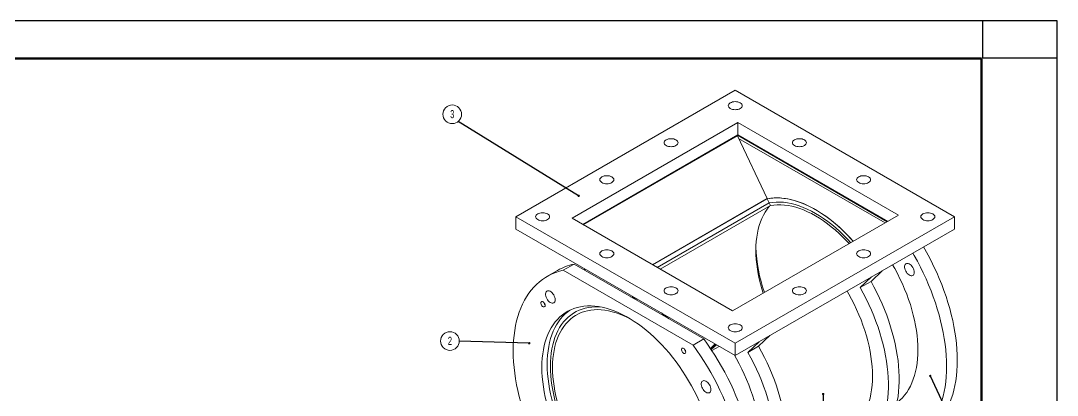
# Model space of a CAD drawing. Header units: millimetres. Extents: x -673 to 1427, y -743 to 742.
# Drawn here: x 57 to 1427, y 247 to 742 of the extents above; entities that cross this region are included whole.
import ezdxf

# ---------------------------------------------------------------- set-up
doc = ezdxf.new("R2010")
doc.units = ezdxf.units.MM
doc.header["$LTSCALE"] = 12
doc.header["$MEASUREMENT"] = 0
doc.linetypes.add('SLD-Solid', pattern=[0])
doc.layers.get('0').update_dxf_attribs({"color": 6})
doc.layers.add('Frame', color=7, linetype='Continuous')
doc.layers.add('Frame-title', color=6, linetype='Continuous')
doc.styles.add('SLDTEXTSTYLE2', font='TXT', dxfattribs={"width": 0.7})
doc.styles.get("Standard").update_dxf_attribs({"font": 'romans.shx'})
doc.dimstyles.new('ISO-25', dxfattribs={"dimtxt": 2.5, "dimasz": 2.5, "dimexe": 1.25, "dimexo": 0.625, "dimtad": 1, "dimtxsty": 'Standard', "dimcen": 2.5, "dimadec": 0, "dimazin": 0, "dimtfac": 1, "dimtmove": 0, "dimatfit": 3, "dimfxl": 0, "dimarcsym": 0})

# ---------------------------------------------------------------- blocks, each defined once
blk = doc.blocks.new('SW_NOTE_36')
at = {"color": 0, "linetype": 'SLD-Solid', "lineweight": 0}
blk.add_circle((-2.47, -0.04), 2.47, dxfattribs=at)
at = {"color": 0, "linetype": 'Continuous', "lineweight": 0, "insert": (-2.47, 1.07), "char_height": 2.12, "attachment_point": 2, "style": 'SLDTEXTSTYLE2'}
blk.add_mtext('3', dxfattribs=at)
blk = doc.blocks.new('SW_NOTE_37')
at = {"color": 0, "linetype": 'SLD-Solid', "lineweight": 0}
blk.add_circle((-2.47, 0.07), 2.47, dxfattribs=at)
at = {"color": 0, "linetype": 'Continuous', "lineweight": 0, "insert": (-2.47, 1.18), "char_height": 2.12, "attachment_point": 2, "style": 'SLDTEXTSTYLE2'}
blk.add_mtext('2', dxfattribs=at)

msp = doc.modelspace()

# ---------------------------------------------------------------- linework, layer by layer
at = {"color": 7, "linetype": 'SLD-Solid', "lineweight": 15}
for p, q in [((711.897, 482.954), (1001.811, 650.318)), ((1001.811, 650.318), (1291.725, 482.954)), ((786.144, 480.913), (1005.347, 607.456)), ((1005.347, 607.456), (1217.479, 484.995)), ((1005.347, 591.125), (1005.347, 607.456)), ((800.288, 472.748), (1005.347, 591.125)), ((1002.376, 589.25), (800.427, 472.667)), ((1004.635, 589.911), (800.984, 472.346)), ((1004.64, 590.717), (1001.811, 589.084)), ((1001.811, 589.084), (1002.376, 589.25)), ((1002.376, 589.25), (1004.635, 589.911)), ((1004.635, 589.911), (1043.995, 506.873)), ((1005.347, 591.125), (1004.64, 590.717)), ((1202.627, 476.421), (1004.64, 590.717)), ((1005.347, 591.125), (1203.334, 476.83)), ((1199.799, 474.789), (1006.238, 586.529)), ((1043.995, 506.873), (892.584, 419.466)), ((892.81, 419.336), (1044.092, 506.669)), ((898.761, 415.9), (1046.649, 501.274)), ((902.729, 413.61), (1048.354, 497.677)), ((1044.092, 506.669), (1046.649, 501.274)), ((1046.649, 501.274), (1048.354, 497.677)), ((1001.811, 315.59), (711.897, 482.954)), ((711.897, 466.623), (711.897, 482.954)), ((998.276, 358.452), (786.144, 480.913)), ((1217.479, 484.995), (998.276, 358.452)), ((1291.725, 482.954), (1001.811, 315.59)), ((1291.725, 466.623), (1291.725, 482.954)), ((1001.811, 299.26), (711.897, 466.623)), ((1291.725, 466.623), (1001.811, 299.26)), ((767.041, 411.956), (752.899, 403.792)), ((774.603, 412.051), (788.745, 420.215)), ((774.603, 412.051), (946.177, 313.004)), ((788.745, 420.215), (960.319, 321.168)), ((803.489, 411.704), (802.155, 414.519)), ((1181.262, 397.271), (1196.037, 411.384)), ((1167.119, 389.107), (1181.895, 403.22)), ((1167.119, 389.107), (1181.262, 397.271)), ((960.319, 321.168), (946.177, 313.004)), ((1001.811, 299.26), (1001.811, 315.59)), ((1018.627, 303.384), (1033.402, 317.497)), ((1032.769, 311.548), (1047.545, 325.661)), ((975.193, 314.626), (969.024, 308.734)), ((976.239, 314.022), (969.677, 307.755)), ((970.111, 307.1), (976.937, 313.619)), ((980.753, 311.416), (970.983, 305.776)), ((1018.627, 303.384), (1032.769, 311.548))]:
    msp.add_line(p, q, dxfattribs=at)
at = {"color": 7, "linetype": 'SLD-Solid', "lineweight": 15, "flags": 128}
for points in [[(995.27, 626.132), (994.12, 626.941), (993.265, 627.864), (992.739, 628.866), (992.561, 629.908), (992.739, 630.949), (993.265, 631.951), (994.12, 632.874), (995.27, 633.683), (996.672, 634.347), (998.271, 634.841), (1000.007, 635.145), (1001.811, 635.247), (1003.616, 635.145), (1005.351, 634.841), (1006.95, 634.347), (1008.352, 633.683), (1009.502, 632.874), (1010.357, 631.951), (1010.883, 630.949), (1011.061, 629.908), (1010.883, 628.866), (1010.357, 627.864), (1009.502, 626.941), (1008.352, 626.132), (1006.95, 625.468), (1005.351, 624.974), (1003.616, 624.67), (1001.811, 624.568), (1000.007, 624.67), (998.271, 624.974), (996.672, 625.468), (995.27, 626.132)], [(910.418, 577.147), (909.267, 577.956), (908.412, 578.88), (907.886, 579.881), (907.708, 580.923), (907.886, 581.965), (908.412, 582.967), (909.267, 583.89), (910.418, 584.699), (911.819, 585.363), (913.419, 585.856), (915.154, 586.16), (916.958, 586.263), (918.763, 586.16), (920.498, 585.856), (922.097, 585.363), (923.499, 584.699), (924.649, 583.89), (925.504, 582.967), (926.031, 581.965), (926.208, 580.923), (926.031, 579.881), (925.504, 578.88), (924.649, 577.956), (923.499, 577.147), (922.097, 576.483), (920.498, 575.99), (918.763, 575.686), (916.958, 575.583), (915.154, 575.686), (913.419, 575.99), (911.819, 576.483), (910.418, 577.147)], [(1080.123, 577.147), (1078.973, 577.956), (1078.118, 578.88), (1077.592, 579.881), (1077.414, 580.923), (1077.592, 581.965), (1078.118, 582.967), (1078.973, 583.89), (1080.123, 584.699), (1081.525, 585.363), (1083.124, 585.856), (1084.859, 586.16), (1086.664, 586.263), (1088.469, 586.16), (1090.204, 585.856), (1091.803, 585.363), (1093.205, 584.699), (1094.355, 583.89), (1095.21, 582.967), (1095.736, 581.965), (1095.914, 580.923), (1095.736, 579.881), (1095.21, 578.88), (1094.355, 577.956), (1093.205, 577.147), (1091.803, 576.483), (1090.204, 575.99), (1088.469, 575.686), (1086.664, 575.583), (1084.859, 575.686), (1083.124, 575.99), (1081.525, 576.483), (1080.123, 577.147)], [(838.646, 535.714), (839.797, 534.905), (840.651, 533.982), (841.178, 532.98), (841.356, 531.939), (841.178, 530.897), (840.651, 529.895), (839.797, 528.972), (838.646, 528.163), (837.245, 527.499), (835.645, 527.005), (833.91, 526.701), (832.106, 526.599), (830.301, 526.701), (828.566, 527.005), (826.966, 527.499), (825.565, 528.163), (824.414, 528.972), (823.56, 529.895), (823.033, 530.897), (822.856, 531.939), (823.033, 532.98), (823.56, 533.982), (824.414, 534.905), (825.565, 535.714), (826.966, 536.379), (828.566, 536.872), (830.301, 537.176), (832.106, 537.278), (833.91, 537.176), (835.645, 536.872), (837.245, 536.379), (838.646, 535.714)], [(1164.976, 528.163), (1163.826, 528.972), (1162.971, 529.895), (1162.445, 530.897), (1162.267, 531.939), (1162.445, 532.98), (1162.971, 533.982), (1163.826, 534.905), (1164.976, 535.714), (1166.378, 536.379), (1167.977, 536.872), (1169.712, 537.176), (1171.517, 537.278), (1173.321, 537.176), (1175.057, 536.872), (1176.656, 536.379), (1178.058, 535.714), (1179.208, 534.905), (1180.063, 533.982), (1180.589, 532.98), (1180.767, 531.939), (1180.589, 530.897), (1180.063, 529.895), (1179.208, 528.972), (1178.058, 528.163), (1176.656, 527.499), (1175.057, 527.005), (1173.321, 526.701), (1171.517, 526.599), (1169.712, 526.701), (1167.977, 527.005), (1166.378, 527.499), (1164.976, 528.163)], [(1043.389, 506.524), (1047.113, 507.195), (1051.699, 507.705), (1056.407, 507.894), (1061.228, 507.76), (1066.151, 507.304), (1071.165, 506.528), (1076.259, 505.432), (1081.423, 504.019), (1086.644, 502.293), (1091.911, 500.256), (1097.214, 497.914), (1102.54, 495.271), (1107.877, 492.334), (1113.215, 489.109), (1118.54, 485.602), (1123.843, 481.822), (1129.111, 477.777), (1134.332, 473.475), (1139.495, 468.926), (1144.589, 464.141), (1149.604, 459.128), (1154.526, 453.9), (1157.627, 450.443)], [(1157.627, 450.443), (1157.591, 450.484), (1152.663, 455.916), (1147.634, 461.134), (1142.515, 466.126), (1137.319, 470.88), (1132.057, 475.386), (1126.74, 479.633), (1121.381, 483.613), (1115.992, 487.317), (1110.584, 490.735), (1105.17, 493.86), (1099.763, 496.685), (1094.373, 499.205), (1089.014, 501.412), (1083.697, 503.303), (1078.435, 504.873), (1073.239, 506.118), (1068.121, 507.036), (1063.092, 507.624), (1058.163, 507.882), (1053.347, 507.808), (1048.653, 507.404), (1044.092, 506.669)], [(1047.103, 496.956), (1046.553, 496.313), (1043.821, 492.812), (1041.305, 489.039), (1039.011, 485.005), (1036.943, 480.717), (1035.108, 476.187), (1033.508, 471.425), (1032.148, 466.442), (1031.031, 461.249), (1030.159, 455.859), (1029.535, 450.285), (1029.16, 444.538), (1029.035, 438.634), (1029.16, 432.585), (1029.535, 426.406), (1030.159, 420.111), (1031.031, 413.715), (1032.148, 407.232), (1033.508, 400.679), (1035.108, 394.069), (1036.943, 387.42), (1038.677, 381.775)], [(1154.443, 448.605), (1150.059, 453.369), (1145.013, 458.536), (1139.876, 463.467), (1134.662, 468.147), (1129.384, 472.567), (1124.053, 476.716), (1118.683, 480.583), (1113.286, 484.159), (1107.877, 487.435), (1102.468, 490.404), (1097.072, 493.058), (1091.702, 495.392), (1086.371, 497.398), (1081.092, 499.073), (1075.878, 500.412), (1070.741, 501.412), (1065.695, 502.071), (1060.751, 502.387), (1055.92, 502.36), (1051.216, 501.988), (1046.649, 501.274)], [(1154.443, 448.605), (1150.059, 453.369), (1145.013, 458.536), (1139.876, 463.467), (1134.662, 468.147), (1129.384, 472.567), (1124.053, 476.716), (1118.683, 480.583), (1113.286, 484.159), (1107.877, 487.435), (1102.468, 490.404), (1097.072, 493.058), (1091.702, 495.392), (1086.371, 497.398), (1081.092, 499.073), (1075.878, 500.412), (1070.741, 501.412), (1065.695, 502.071), (1060.751, 502.387), (1055.92, 502.36), (1051.216, 501.988), (1046.649, 501.274)], [(1152.311, 447.375), (1148.878, 451.08), (1143.972, 456.099), (1138.979, 460.886), (1133.91, 465.432), (1128.779, 469.725), (1123.598, 473.754), (1118.379, 477.511), (1113.134, 480.985), (1107.877, 484.169), (1102.62, 487.055), (1097.375, 489.636), (1092.156, 491.905), (1086.975, 493.858), (1081.844, 495.489), (1076.776, 496.795), (1071.783, 497.773), (1066.876, 498.419), (1062.069, 498.733), (1057.372, 498.714), (1052.796, 498.362), (1048.354, 497.677)], [(753.793, 486.73), (754.944, 485.921), (755.799, 484.998), (756.325, 483.996), (756.503, 482.954), (756.325, 481.912), (755.799, 480.911), (754.944, 479.987), (753.793, 479.178), (752.392, 478.514), (750.793, 478.021), (749.057, 477.717), (747.253, 477.614), (745.448, 477.717), (743.713, 478.021), (742.114, 478.514), (740.712, 479.178), (739.562, 479.987), (738.707, 480.911), (738.18, 481.912), (738.003, 482.954), (738.18, 483.996), (738.707, 484.998), (739.562, 485.921), (740.712, 486.73), (742.114, 487.394), (743.713, 487.887), (745.448, 488.191), (747.253, 488.294), (749.057, 488.191), (750.793, 487.887), (752.392, 487.394), (753.793, 486.73)], [(1249.829, 479.178), (1248.678, 479.987), (1247.824, 480.911), (1247.297, 481.912), (1247.12, 482.954), (1247.297, 483.996), (1247.824, 484.998), (1248.678, 485.921), (1249.829, 486.73), (1251.231, 487.394), (1252.83, 487.887), (1254.565, 488.191), (1256.37, 488.294), (1258.174, 488.191), (1259.909, 487.887), (1261.509, 487.394), (1262.91, 486.73), (1264.061, 485.921), (1264.915, 484.998), (1265.442, 483.996), (1265.62, 482.954), (1265.442, 481.912), (1264.915, 480.911), (1264.061, 479.987), (1262.91, 479.178), (1261.509, 478.514), (1259.909, 478.021), (1258.174, 477.717), (1256.37, 477.614), (1254.565, 477.717), (1252.83, 478.021), (1251.231, 478.514), (1249.829, 479.178)], [(838.646, 437.745), (839.797, 436.936), (840.651, 436.013), (841.178, 435.011), (841.356, 433.97), (841.178, 432.928), (840.651, 431.926), (839.797, 431.003), (838.646, 430.194), (837.245, 429.53), (835.645, 429.036), (833.91, 428.732), (832.106, 428.63), (830.301, 428.732), (828.566, 429.036), (826.966, 429.53), (825.565, 430.194), (824.414, 431.003), (823.56, 431.926), (823.033, 432.928), (822.856, 433.97), (823.033, 435.011), (823.56, 436.013), (824.414, 436.936), (825.565, 437.745), (826.966, 438.41), (828.566, 438.903), (830.301, 439.207), (832.106, 439.309), (833.91, 439.207), (835.645, 438.903), (837.245, 438.41), (838.646, 437.745)], [(1178.058, 437.745), (1179.208, 436.936), (1180.063, 436.013), (1180.589, 435.011), (1180.767, 433.97), (1180.589, 432.928), (1180.063, 431.926), (1179.208, 431.003), (1178.058, 430.194), (1176.656, 429.53), (1175.057, 429.036), (1173.321, 428.732), (1171.517, 428.63), (1169.712, 428.732), (1167.977, 429.036), (1166.378, 429.53), (1164.976, 430.194), (1163.826, 431.003), (1162.971, 431.926), (1162.445, 432.928), (1162.267, 433.97), (1162.445, 435.011), (1162.971, 436.013), (1163.826, 436.936), (1164.976, 437.745), (1166.378, 438.41), (1167.977, 438.903), (1169.712, 439.207), (1171.517, 439.309), (1173.321, 439.207), (1175.057, 438.903), (1176.656, 438.41), (1178.058, 437.745)], [(1250.724, 194.673), (1252.492, 195.728), (1256.68, 198.515), (1260.681, 201.6), (1264.49, 204.98), (1268.101, 208.647), (1271.507, 212.596), (1274.703, 216.821), (1277.684, 221.314), (1280.445, 226.069), (1282.981, 231.077), (1285.288, 236.331), (1287.363, 241.821), (1289.201, 247.539), (1290.801, 253.475), (1292.159, 259.62), (1293.273, 265.963), (1294.141, 272.494), (1294.763, 279.203), (1295.136, 286.079), (1295.26, 293.109), (1295.136, 300.284), (1294.763, 307.59), (1294.141, 315.016), (1293.273, 322.55), (1292.159, 330.18), (1290.801, 337.893), (1289.201, 345.676), (1287.363, 353.516), (1285.288, 361.402), (1282.981, 369.319), (1280.445, 377.255), (1277.684, 385.197), (1274.703, 393.132), (1271.507, 401.047), (1268.101, 408.929), (1264.49, 416.765), (1260.681, 424.543), (1256.68, 432.248), (1252.492, 439.87), (1250.729, 442.957)], [(1214.877, 178.249), (1219.885, 179.485), (1224.744, 181.037), (1229.446, 182.903), (1233.984, 185.08), (1238.35, 187.564), (1242.537, 190.351), (1246.539, 193.436), (1250.348, 196.816), (1253.959, 200.483), (1257.365, 204.432), (1260.561, 208.657), (1263.542, 213.15), (1266.303, 217.905), (1268.839, 222.913), (1271.146, 228.167), (1273.221, 233.657), (1275.059, 239.375), (1276.659, 245.311), (1278.017, 251.456), (1279.131, 257.799), (1279.999, 264.33), (1280.621, 271.039), (1280.994, 277.915), (1281.118, 284.945), (1280.994, 292.12), (1280.621, 299.426), (1279.999, 306.852), (1279.131, 314.386), (1278.017, 322.016), (1276.659, 329.728), (1275.059, 337.511), (1273.221, 345.352), (1271.146, 353.238), (1268.839, 361.155), (1266.303, 369.091), (1263.542, 377.033), (1260.561, 384.968), (1257.365, 392.883), (1253.959, 400.765), (1250.348, 408.601), (1246.539, 416.379), (1242.537, 424.084), (1238.35, 431.706), (1236.587, 434.793)], [(774.603, 412.051), (769.595, 410.816), (764.737, 409.264), (760.034, 407.398), (755.496, 405.221), (751.13, 402.737), (746.943, 399.95), (742.941, 396.864), (739.132, 393.485), (735.521, 389.818), (732.115, 385.869), (728.919, 381.644), (725.938, 377.15), (723.177, 372.396), (720.641, 367.387), (718.334, 362.134), (716.26, 356.644), (714.421, 350.926), (712.821, 344.99), (711.463, 338.845), (710.349, 332.502), (709.481, 325.97), (708.86, 319.261), (708.486, 312.386), (708.362, 305.355), (708.486, 298.181), (708.86, 290.875), (709.481, 283.449), (710.349, 275.914), (711.463, 268.285), (712.821, 260.572), (714.421, 252.789), (716.26, 244.949), (718.334, 237.063), (720.641, 229.146), (723.177, 221.21), (725.938, 213.267), (728.919, 205.332), (732.115, 197.417), (735.521, 189.535), (739.132, 181.699), (742.941, 173.922), (746.943, 166.216), (751.13, 158.595), (755.496, 151.07), (760.034, 143.654), (764.737, 136.359), (769.595, 129.197), (774.603, 122.179)], [(1243.288, 306.784), (1243.163, 313.038), (1242.786, 319.422), (1242.16, 325.924), (1241.285, 332.529), (1240.164, 339.222), (1238.798, 345.989), (1237.192, 352.814), (1235.347, 359.683), (1233.269, 366.581), (1230.963, 373.492), (1228.432, 380.402), (1225.682, 387.294), (1222.721, 394.155), (1219.554, 400.968), (1216.187, 407.72), (1212.63, 414.394), (1209.835, 419.349)], [(1238.373, 409.346), (1238.242, 410.9), (1237.857, 412.541), (1237.232, 414.202), (1236.393, 415.815), (1235.375, 417.313), (1234.219, 418.635), (1232.972, 419.727), (1231.686, 420.545), (1230.414, 421.055), (1229.206, 421.235), (1228.113, 421.08), (1227.18, 420.594), (1226.444, 419.798), (1225.937, 418.725), (1225.677, 417.418), (1225.677, 415.931), (1225.937, 414.325), (1226.444, 412.665), (1227.18, 411.02), (1228.113, 409.457), (1229.206, 408.04), (1230.414, 406.826), (1231.686, 405.866), (1232.972, 405.199), (1234.219, 404.852), (1235.375, 404.84), (1236.393, 405.162), (1237.232, 405.806), (1237.857, 406.745), (1238.242, 407.942), (1238.373, 409.346)], [(763.835, 373.055), (763.705, 374.61), (763.32, 376.251), (762.695, 377.912), (761.856, 379.524), (760.838, 381.022), (759.682, 382.344), (758.435, 383.437), (757.149, 384.254), (755.876, 384.764), (754.669, 384.945), (753.576, 384.789), (752.643, 384.303), (751.907, 383.507), (751.399, 382.434), (751.14, 381.127), (751.14, 379.64), (751.399, 378.034), (751.907, 376.375), (752.643, 374.73), (753.576, 373.166), (754.669, 371.749), (755.876, 370.535), (757.149, 369.576), (758.435, 368.908), (759.682, 368.562), (760.838, 368.549), (761.856, 368.871), (762.695, 369.515), (763.32, 370.455), (763.705, 371.651), (763.835, 373.055)], [(923.499, 388.761), (924.649, 387.952), (925.504, 387.029), (926.031, 386.027), (926.208, 384.985), (926.031, 383.943), (925.504, 382.942), (924.649, 382.018), (923.499, 381.209), (922.097, 380.545), (920.498, 380.052), (918.763, 379.748), (916.958, 379.645), (915.154, 379.748), (913.419, 380.052), (911.819, 380.545), (910.418, 381.209), (909.267, 382.018), (908.412, 382.942), (907.886, 383.943), (907.708, 384.985), (907.886, 386.027), (908.412, 387.029), (909.267, 387.952), (910.418, 388.761), (911.819, 389.425), (913.419, 389.919), (915.154, 390.222), (916.958, 390.325), (918.763, 390.222), (920.498, 389.919), (922.097, 389.425), (923.499, 388.761)], [(1080.123, 381.209), (1078.973, 382.018), (1078.118, 382.942), (1077.592, 383.943), (1077.414, 384.985), (1077.592, 386.027), (1078.118, 387.029), (1078.973, 387.952), (1080.123, 388.761), (1081.525, 389.425), (1083.124, 389.919), (1084.859, 390.222), (1086.664, 390.325), (1088.469, 390.222), (1090.204, 389.919), (1091.803, 389.425), (1093.205, 388.761), (1094.355, 387.952), (1095.21, 387.029), (1095.736, 386.027), (1095.914, 384.985), (1095.736, 383.943), (1095.21, 382.942), (1094.355, 382.018), (1093.205, 381.209), (1091.803, 380.545), (1090.204, 380.052), (1088.469, 379.748), (1086.664, 379.645), (1084.859, 379.748), (1083.124, 380.052), (1081.525, 380.545), (1080.123, 381.209)], [(1149.731, 384.652), (1152.003, 380.641), (1155.62, 373.916), (1159.043, 367.111), (1162.264, 360.241), (1165.277, 353.321), (1168.073, 346.366), (1170.648, 339.393), (1172.995, 332.417), (1175.11, 325.454), (1176.986, 318.518), (1178.621, 311.626), (1180.01, 304.793), (1181.151, 298.035), (1182.04, 291.366), (1182.676, 284.802), (1183.058, 278.357), (1183.184, 272.045), (1183.054, 265.881), (1182.669, 259.879), (1182.03, 254.052), (1181.137, 248.412), (1179.993, 242.973), (1178.601, 237.748), (1176.963, 232.746), (1175.083, 227.981), (1172.966, 223.461), (1170.615, 219.199), (1168.037, 215.202), (1165.238, 211.481), (1162.223, 208.042), (1158.999, 204.895), (1155.573, 202.046), (1151.954, 199.501), (1149.73, 198.145)], [(1167.119, 173.614), (1171.079, 176.351), (1174.845, 179.393), (1178.412, 182.735), (1181.773, 186.369), (1184.921, 190.289), (1187.85, 194.488), (1190.554, 198.958), (1193.03, 203.69), (1195.271, 208.676), (1197.274, 213.905), (1199.035, 219.369), (1200.551, 225.057), (1201.818, 230.957), (1202.835, 237.06), (1203.6, 243.353), (1204.11, 249.825), (1204.365, 256.463), (1204.365, 263.255), (1204.11, 270.188), (1203.6, 277.249), (1202.835, 284.425), (1201.818, 291.701), (1200.551, 299.066), (1199.035, 306.503), (1197.274, 314), (1195.271, 321.542), (1193.03, 329.116), (1190.554, 336.706), (1187.85, 344.299), (1184.921, 351.879), (1181.773, 359.434), (1178.412, 366.948), (1174.845, 374.408), (1171.079, 381.799), (1167.119, 389.107)], [(1181.262, 181.778), (1185.221, 184.515), (1188.988, 187.557), (1192.554, 190.899), (1195.915, 194.533), (1199.063, 198.453), (1201.992, 202.652), (1204.696, 207.122), (1207.172, 211.854), (1209.413, 216.84), (1211.416, 222.069), (1213.177, 227.533), (1214.693, 233.221), (1215.96, 239.122), (1216.977, 245.224), (1217.742, 251.517), (1218.252, 257.989), (1218.507, 264.627), (1218.507, 271.419), (1218.252, 278.352), (1217.742, 285.413), (1216.977, 292.589), (1215.96, 299.866), (1214.693, 307.23), (1213.177, 314.667), (1211.416, 322.164), (1209.413, 329.707), (1207.172, 337.28), (1204.696, 344.87), (1201.992, 352.463), (1199.063, 360.044), (1195.915, 367.598), (1192.554, 375.112), (1188.988, 382.572), (1185.221, 389.963), (1181.262, 397.271)], [(750.543, 365.502), (750.417, 366.537), (750.051, 367.625), (749.478, 368.67), (748.747, 369.578), (747.926, 370.27), (747.085, 370.682), (746.3, 370.78), (745.641, 370.553), (745.166, 370.023), (744.917, 369.236), (744.917, 368.262), (745.166, 367.189), (745.641, 366.11), (746.3, 365.122), (747.085, 364.314), (747.926, 363.756), (748.747, 363.498), (749.478, 363.563), (750.051, 363.946), (750.417, 364.612), (750.543, 365.502)], [(974.588, 151.667), (974.462, 157.92), (974.086, 164.305), (973.46, 170.807), (972.585, 177.411), (971.463, 184.105), (970.098, 190.871), (968.491, 197.697), (966.647, 204.566), (964.569, 211.463), (962.262, 218.375), (959.731, 225.284), (956.982, 232.177), (954.02, 239.037), (950.853, 245.851), (947.487, 252.602), (943.929, 259.276), (940.188, 265.859), (936.271, 272.336), (932.187, 278.692), (927.946, 284.914), (923.556, 290.988), (919.027, 296.9), (914.37, 302.639), (909.593, 308.19), (904.709, 313.542), (899.727, 318.683), (894.659, 323.602), (889.515, 328.288), (884.307, 332.731), (879.047, 336.92), (873.746, 340.848), (868.415, 344.504), (863.067, 347.881), (857.713, 350.972), (852.364, 353.77), (847.034, 356.268), (841.732, 358.462), (836.472, 360.346), (831.264, 361.916), (826.121, 363.168), (821.052, 364.101), (816.071, 364.712), (811.186, 364.999), (806.41, 364.962), (801.752, 364.602), (797.223, 363.918), (792.834, 362.912), (788.592, 361.588), (784.509, 359.946), (780.592, 357.992), (776.851, 355.729), (773.293, 353.162), (769.927, 350.297), (766.759, 347.141), (763.798, 343.7), (761.048, 339.981), (758.518, 335.994), (756.211, 331.746), (754.133, 327.247), (752.288, 322.508), (750.682, 317.537), (749.316, 312.347), (748.195, 306.949), (747.32, 301.354), (746.694, 295.575), (746.318, 289.625), (746.192, 283.517), (746.318, 277.263), (746.694, 270.878), (747.32, 264.376), (748.195, 257.772), (749.316, 251.079), (750.682, 244.312), (752.288, 237.487), (754.133, 230.617), (756.211, 223.72), (758.518, 216.808), (761.048, 209.899), (763.798, 203.006), (766.759, 196.146), (769.927, 189.332), (773.293, 182.581), (776.851, 175.907), (780.592, 169.324), (784.509, 162.848), (788.592, 156.491), (792.834, 150.269), (797.223, 144.195), (801.752, 138.283), (806.41, 132.545), (811.186, 126.993), (816.071, 121.641), (821.052, 116.5), (826.121, 111.581), (831.264, 106.895), (836.472, 102.452), (841.732, 98.263), (847.034, 94.335), (852.364, 90.679), (857.713, 87.302), (863.067, 84.211), (868.415, 81.413), (873.746, 78.915), (879.047, 76.721), (884.307, 74.838), (889.515, 73.268), (894.659, 72.015), (899.727, 71.082), (904.709, 70.471), (909.593, 70.184), (914.37, 70.221), (919.027, 70.581), (923.556, 71.265), (927.946, 72.271), (932.187, 73.596), (936.271, 75.237), (940.188, 77.191), (943.929, 79.454), (947.487, 82.021), (950.853, 84.886), (954.02, 88.042), (956.982, 91.483), (959.731, 95.202), (962.262, 99.189), (964.569, 103.437), (966.647, 107.936), (968.491, 112.675), (970.098, 117.646), (971.463, 122.836), (972.585, 128.234), (973.46, 133.829), (974.086, 139.608), (974.462, 145.558), (974.588, 151.667)], [(783.259, 359.365), (780.364, 357.244), (776.998, 354.379), (773.83, 351.223), (770.869, 347.782), (768.12, 344.063), (765.589, 340.076), (763.282, 335.828), (761.204, 331.33), (759.359, 326.59), (757.753, 321.619), (756.387, 316.429), (755.266, 311.031), (754.391, 305.436), (753.765, 299.658), (753.389, 293.707), (753.263, 287.599), (753.389, 281.345), (753.765, 274.96), (754.391, 268.458), (755.266, 261.854), (756.387, 255.161), (757.753, 248.394), (759.359, 241.569), (761.204, 234.699), (763.282, 227.802), (765.589, 220.89), (768.12, 213.981), (770.869, 207.088), (773.83, 200.228), (776.998, 193.414), (780.364, 186.663), (783.922, 179.989), (787.663, 173.406), (791.58, 166.93), (795.663, 160.573), (799.905, 154.351), (804.295, 148.277), (808.823, 142.365), (813.481, 136.627), (818.257, 131.075), (823.142, 125.723), (828.124, 120.582), (833.192, 115.663), (838.336, 110.977), (843.543, 106.534), (848.804, 102.345), (854.105, 98.418), (859.435, 94.761), (864.784, 91.384), (870.138, 88.293), (875.486, 85.495), (880.817, 82.997), (886.118, 80.803), (891.378, 78.92), (896.586, 77.35), (901.73, 76.097), (906.798, 75.164), (911.78, 74.553), (916.665, 74.266), (921.441, 74.303), (926.098, 74.663), (930.627, 75.347), (935.017, 76.353), (939.258, 77.678), (943.342, 79.319), (944.591, 79.9)], [(825.868, 363.222), (821.784, 363.54), (817.077, 363.617), (812.483, 363.373), (808.015, 362.807), (803.681, 361.922), (799.491, 360.718), (795.456, 359.2), (791.583, 357.371), (787.883, 355.234), (784.362, 352.794), (781.03, 350.058), (777.894, 347.03), (774.961, 343.719), (772.237, 340.131), (769.729, 336.275), (767.442, 332.159), (765.382, 327.793), (763.553, 323.187), (761.96, 318.35), (760.605, 313.295), (759.493, 308.032), (758.625, 302.573), (758.004, 296.931), (757.63, 291.119), (757.506, 285.149), (757.63, 279.036), (758.004, 272.792), (758.625, 266.433), (759.493, 259.973), (760.605, 253.425), (761.96, 246.806), (763.553, 240.13), (765.382, 233.412), (767.442, 226.667), (769.729, 219.911), (772.237, 213.159), (774.961, 206.426), (777.894, 199.728), (781.03, 193.08), (784.362, 186.496), (787.883, 179.992), (791.583, 173.583), (795.456, 167.282), (799.491, 161.105), (803.681, 155.065), (808.015, 149.175), (812.483, 143.45), (817.077, 137.903), (821.784, 132.544), (826.595, 127.388), (831.498, 122.446), (836.483, 117.728), (841.538, 113.246), (846.652, 109.009), (851.813, 105.027), (857.009, 101.31), (862.229, 97.866), (867.461, 94.702), (872.693, 91.825), (877.913, 89.243), (883.109, 86.96), (888.27, 84.983), (893.384, 83.316), (898.439, 81.962), (903.424, 80.924), (908.327, 80.205), (913.138, 79.807), (917.845, 79.73), (922.438, 79.975), (926.907, 80.54), (931.241, 81.426), (935.431, 82.629), (939.466, 84.147), (943.339, 85.976), (947.039, 88.113), (950.559, 90.553), (953.891, 93.289), (957.028, 96.317), (959.961, 99.628), (962.685, 103.216), (965.193, 107.072), (967.48, 111.188), (969.239, 114.87)], [(825.804, 363.229), (821.784, 363.54), (817.077, 363.617), (812.483, 363.373), (808.015, 362.807), (803.681, 361.922), (799.491, 360.718), (795.456, 359.2), (791.583, 357.371), (787.883, 355.234), (784.362, 352.794), (781.03, 350.058), (777.894, 347.03), (774.961, 343.719), (772.237, 340.131), (769.729, 336.275), (767.442, 332.159), (765.382, 327.793), (763.553, 323.187), (761.96, 318.35), (760.605, 313.295), (759.493, 308.032), (758.625, 302.573), (758.004, 296.931), (757.63, 291.119), (757.506, 285.149), (757.63, 279.036), (758.004, 272.792), (758.625, 266.433), (759.493, 259.973), (760.605, 253.425), (761.96, 246.806), (763.553, 240.13), (765.382, 233.412), (767.442, 226.667), (769.729, 219.911), (772.237, 213.159), (774.961, 206.426), (777.894, 199.728), (781.03, 193.08), (784.362, 186.496), (787.883, 179.992), (791.583, 173.583), (795.456, 167.282), (799.491, 161.105), (803.681, 155.065), (808.015, 149.175), (812.483, 143.45), (817.077, 137.903), (821.784, 132.544), (826.595, 127.388), (831.498, 122.446), (836.483, 117.728), (841.538, 113.246), (846.652, 109.009), (851.813, 105.027), (857.009, 101.31), (862.229, 97.866), (867.461, 94.702), (872.693, 91.825), (877.913, 89.243), (883.109, 86.96), (888.27, 84.983), (893.384, 83.316), (898.439, 81.962), (903.424, 80.924), (908.327, 80.205), (913.138, 79.807), (917.845, 79.73), (922.438, 79.975), (926.907, 80.54), (931.241, 81.426), (935.431, 82.629), (939.466, 84.147), (943.339, 85.976), (947.039, 88.113), (950.559, 90.553), (953.891, 93.289), (957.028, 96.317), (959.961, 99.628), (962.685, 103.216), (965.193, 107.072), (967.48, 111.188), (969.239, 114.87)], [(864, 347.313), (859.701, 349.534), (854.548, 351.932), (849.425, 354.025), (844.345, 355.81), (839.318, 357.281), (834.357, 358.435), (829.473, 359.27), (824.678, 359.784), (819.983, 359.975), (815.399, 359.843), (810.937, 359.389), (806.606, 358.612), (802.418, 357.516), (798.381, 356.103), (794.506, 354.376), (790.801, 352.338), (787.275, 349.996), (783.937, 347.354), (780.794, 344.418), (777.853, 341.196), (775.121, 337.694), (772.605, 333.922), (770.31, 329.887), (768.243, 325.6), (766.407, 321.07), (764.807, 316.307), (763.447, 311.324), (762.33, 306.132), (761.458, 300.742), (760.834, 295.167), (760.459, 289.421), (760.334, 283.517), (760.459, 277.468), (760.834, 271.288), (761.458, 264.993), (762.33, 258.597), (763.447, 252.115), (764.807, 245.561), (766.407, 238.952), (768.243, 232.302), (770.31, 225.628), (772.605, 218.944), (775.121, 212.266), (777.853, 205.611), (780.794, 198.993), (783.937, 192.428), (787.275, 185.931), (790.801, 179.518), (794.506, 173.204), (798.381, 167.002), (802.418, 160.928), (806.606, 154.996), (810.937, 149.22), (815.399, 143.613), (819.983, 138.189), (824.678, 132.959), (829.473, 127.936), (834.357, 123.133), (839.318, 118.559), (844.345, 114.227), (849.425, 110.145), (854.548, 106.324), (859.701, 102.772), (864.872, 99.498), (870.049, 96.509), (875.221, 93.813), (880.374, 91.415), (885.496, 89.322), (890.577, 87.537), (895.604, 86.066), (900.565, 84.912), (905.449, 84.077), (910.243, 83.563), (914.938, 83.372), (919.523, 83.504), (923.985, 83.959), (928.316, 84.735), (932.504, 85.831), (936.541, 87.244), (940.416, 88.972), (944.121, 91.009), (947.646, 93.351), (950.985, 95.993), (954.128, 98.929), (957.069, 102.151), (959.801, 105.653), (962.317, 109.425), (964.611, 113.46), (966.679, 117.747), (968.515, 122.277), (970.115, 127.04), (971.475, 132.023), (972.592, 137.216), (973.463, 142.605), (974.087, 148.18), (974.462, 153.926), (974.531, 155.846)], [(1008.352, 339.776), (1009.502, 338.967), (1010.357, 338.044), (1010.883, 337.042), (1011.061, 336.001), (1010.883, 334.959), (1010.357, 333.957), (1009.502, 333.034), (1008.352, 332.225), (1006.95, 331.561), (1005.351, 331.067), (1003.616, 330.763), (1001.811, 330.661), (1000.007, 330.763), (998.271, 331.067), (996.672, 331.561), (995.27, 332.225), (994.12, 333.034), (993.265, 333.957), (992.739, 334.959), (992.561, 336.001), (992.739, 337.042), (993.265, 338.044), (994.12, 338.967), (995.27, 339.776), (996.672, 340.441), (998.271, 340.934), (1000.007, 341.238), (1001.811, 341.341), (1003.616, 341.238), (1005.351, 340.934), (1006.95, 340.441), (1008.352, 339.776)], [(982.023, 39.555), (983.792, 40.61), (987.979, 43.397), (991.98, 46.483), (995.79, 49.862), (999.4, 53.529), (1002.807, 57.479), (1006.003, 61.703), (1008.984, 66.197), (1011.744, 70.952), (1014.28, 75.96), (1016.588, 81.213), (1018.662, 86.703), (1020.501, 92.421), (1022.1, 98.357), (1023.458, 104.502), (1024.572, 110.845), (1025.441, 117.377), (1026.062, 124.086), (1026.435, 130.961), (1026.56, 137.992), (1026.435, 145.166), (1026.062, 152.472), (1025.441, 159.899), (1024.572, 167.433), (1023.458, 175.062), (1022.1, 182.775), (1020.501, 190.558), (1018.662, 198.399), (1016.588, 206.284), (1014.28, 214.201), (1011.744, 222.138), (1008.984, 230.08), (1006.003, 238.015), (1002.807, 245.93), (999.4, 253.812), (995.79, 261.648), (991.98, 269.425), (987.979, 277.131), (983.792, 284.753), (979.425, 292.278), (974.887, 299.694), (970.185, 306.989), (965.326, 314.151), (960.319, 321.168)], [(936.391, 303.831), (936.265, 304.866), (935.899, 305.954), (935.326, 306.999), (934.596, 307.908), (933.774, 308.599), (932.933, 309.011), (932.148, 309.109), (931.489, 308.882), (931.014, 308.352), (930.765, 307.565), (930.765, 306.591), (931.014, 305.518), (931.489, 304.439), (932.148, 303.452), (932.933, 302.643), (933.774, 302.085), (934.596, 301.827), (935.326, 301.892), (935.899, 302.275), (936.265, 302.941), (936.391, 303.831)], [(946.177, 23.132), (951.184, 24.368), (956.043, 25.92), (960.745, 27.785), (965.283, 29.962), (969.649, 32.446), (973.837, 35.233), (977.838, 38.319), (981.648, 41.698), (985.258, 45.365), (988.664, 49.315), (991.861, 53.539), (994.841, 58.033), (997.602, 62.788), (1000.138, 67.796), (1002.445, 73.049), (1004.52, 78.539), (1006.359, 84.257), (1007.958, 90.193), (1009.316, 96.338), (1010.43, 102.681), (1011.299, 109.213), (1011.92, 115.922), (1012.293, 122.797), (1012.418, 129.828), (1012.293, 137.002), (1011.92, 144.308), (1011.299, 151.735), (1010.43, 159.269), (1009.316, 166.898), (1007.958, 174.611), (1006.359, 182.394), (1004.52, 190.235), (1002.445, 198.12), (1000.138, 206.037), (997.602, 213.974), (994.841, 221.916), (991.861, 229.851), (988.664, 237.766), (985.258, 245.648), (981.648, 253.484), (977.838, 261.261), (973.837, 268.967), (969.649, 276.588), (965.283, 284.113), (960.745, 291.53), (956.043, 298.825), (951.184, 305.987), (946.177, 313.004)], [(1019.192, 88.256), (1022.586, 90.628), (1026.353, 93.67), (1029.92, 97.012), (1033.28, 100.646), (1036.428, 104.566), (1039.357, 108.765), (1042.062, 113.235), (1044.537, 117.967), (1046.779, 122.953), (1048.782, 128.183), (1050.543, 133.646), (1052.058, 139.334), (1053.326, 145.235), (1054.343, 151.337), (1055.107, 157.63), (1055.617, 164.102), (1055.873, 170.74), (1055.873, 177.532), (1055.617, 184.465), (1055.107, 191.526), (1054.343, 198.702), (1053.326, 205.979), (1052.058, 213.343), (1050.543, 220.78), (1048.782, 228.277), (1046.779, 235.82), (1044.537, 243.393), (1042.062, 250.983), (1039.357, 258.576), (1036.428, 266.157), (1033.28, 273.711), (1029.92, 281.225), (1026.353, 288.685), (1022.586, 296.076), (1018.627, 303.384)], [(1032.769, 96.056), (1036.728, 98.793), (1040.495, 101.835), (1044.062, 105.176), (1047.423, 108.81), (1050.57, 112.73), (1053.499, 116.929), (1056.204, 121.399), (1058.679, 126.131), (1060.921, 131.117), (1062.924, 136.347), (1064.685, 141.81), (1066.201, 147.498), (1067.468, 153.399), (1068.485, 159.501), (1069.249, 165.794), (1069.76, 172.266), (1070.015, 178.904), (1070.015, 185.696), (1069.76, 192.629), (1069.249, 199.69), (1068.485, 206.866), (1067.468, 214.143), (1066.201, 221.507), (1064.685, 228.944), (1062.924, 236.441), (1060.921, 243.984), (1058.679, 251.557), (1056.204, 259.147), (1053.499, 266.74), (1050.57, 274.321), (1047.423, 281.875), (1044.062, 289.389), (1040.495, 296.849), (1036.728, 304.24), (1032.769, 311.548)], [(1215.448, 236.569), (1216.187, 237.139), (1219.554, 240.003), (1222.721, 243.16), (1225.682, 246.601), (1228.432, 250.319), (1230.963, 254.307), (1233.269, 258.555), (1235.347, 263.053), (1237.192, 267.793), (1238.798, 272.763), (1240.164, 277.953), (1241.285, 283.352), (1242.16, 288.946), (1242.786, 294.725), (1243.163, 300.675), (1243.288, 306.784)], [(1000.662, 299.923), (1003.511, 294.918), (1007.128, 288.193), (1010.551, 281.388), (1013.772, 274.518), (1016.784, 267.598), (1019.581, 260.643), (1022.156, 253.67), (1024.503, 246.694), (1026.617, 239.731), (1028.494, 232.795), (1030.128, 225.903), (1031.518, 219.071), (1032.658, 212.312), (1033.548, 205.643), (1034.184, 199.079), (1034.565, 192.634), (1034.692, 186.322), (1034.562, 180.158), (1034.177, 174.156), (1033.537, 168.329), (1032.645, 162.689), (1031.501, 157.251), (1030.108, 152.025), (1028.47, 147.023), (1026.59, 142.258), (1026.519, 142.092)], [(969.672, 254.228), (969.542, 255.783), (969.156, 257.424), (968.531, 259.085), (967.693, 260.697), (966.674, 262.195), (965.518, 263.517), (964.272, 264.61), (962.986, 265.427), (961.713, 265.937), (960.505, 266.118), (959.413, 265.962), (958.479, 265.476), (957.744, 264.681), (957.236, 263.607), (956.977, 262.3), (956.977, 260.813), (957.236, 259.207), (957.744, 257.548), (958.479, 255.903), (959.413, 254.339), (960.505, 252.922), (961.713, 251.709), (962.986, 250.749), (964.272, 250.081), (965.518, 249.735), (966.674, 249.722), (967.693, 250.044), (968.531, 250.688), (969.156, 251.628), (969.542, 252.824), (969.672, 254.228)]]:
    msp.add_lwpolyline(points, dxfattribs=at)
at = {"color": 7, "linetype": 'SLD-Solid', "lineweight": 15}
for centre, radius, start, end in [((1234.926, 450.647), 205.992, 182.233853, 199.233887), ((803.786, 348.039), 73.726, 101.771814, 119.894618), ((828.664, 267.518), 114.967, 67.217308, 72.400593), ((754.956, 371.315), 6.592, 193.506184, 226.488439), ((789.896, 200.363), 192.782, 49.95803, 53.648905), ((940.804, 309.645), 6.592, 193.506184, 226.488439)]:
    msp.add_arc(centre, radius, start, end, dxfattribs=at)
at = {"layer": 'Frame', "color": 179}
for p, q in [((1328.662, 742.389), (1328.662, 693.389)), ((1328.662, 693.389), (1427.454, 693.389))]:
    msp.add_line(p, q, dxfattribs=at)
at = {"layer": 'Frame-title', "color": 179}
for p, q in [((1427.454, 742.389), (-672.546, 742.389)), ((1427.454, -742.611), (1427.454, 742.389))]:
    msp.add_line(p, q, dxfattribs=at)
at = {"layer": 'Frame-title', "lineweight": 60}
for p, q in [((1327.454, 692.389), (-572.546, 692.389)), ((1327.454, -692.611), (1327.454, 692.389))]:
    msp.add_line(p, q, dxfattribs=at)

# ---------------------------------------------------------------- block references
at = {"color": 7, "linetype": 'Continuous', "lineweight": 0, "xscale": 5, "yscale": 5, "zscale": 5}
for name, p in [('SW_NOTE_36', (640.12, 618.692)), ('SW_NOTE_37', (637.074, 318.106))]:
    msp.add_blockref(name, p, dxfattribs=at)

# ---------------------------------------------------------------- leaders
at = {"color": 7, "linetype": 'Continuous', "lineweight": 0}
for points in [[(794.864, 510.696), (635.63, 608.958)], [(729.638, 315.434), (637.074, 318.106)], [(1259.609, 272.242), (1300.978, 183.529)], [(1118.06, 248.267), (1117.965, -104.922)]]:
    msp.add_leader(points, dimstyle='ISO-25', override={"dimscale": 5, "dimdsep": 46, "dimclrt": 7, "dimadec": 2, "dimldrblk": 'DotSmall'}, dxfattribs=at)

doc.saveas('drawing.dxf')
